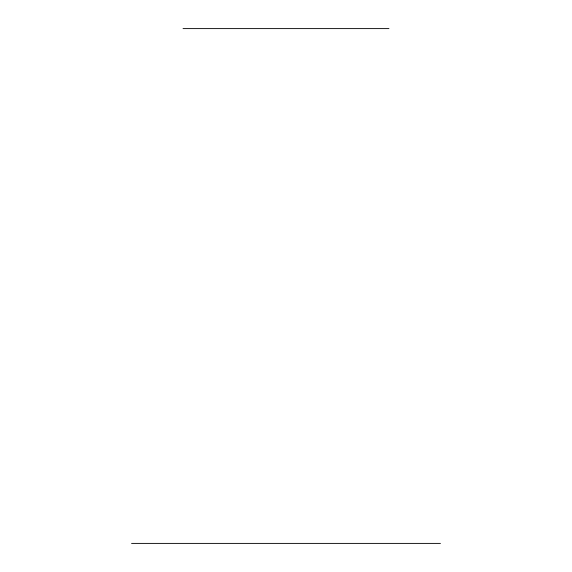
<?xml version="1.0" encoding="UTF-8"?>
<svg xmlns="http://www.w3.org/2000/svg" width="572" height="572" viewBox="0 0 572 572"><rect width="100%" height="100%" fill="white"/><g stroke="black" fill="none" stroke-linecap="round" stroke-linejoin="round"><path stroke-width="0.86" d="M183.04 28.6L388.96 28.6M131.56 543.4L440.44 543.4"/></g></svg>
